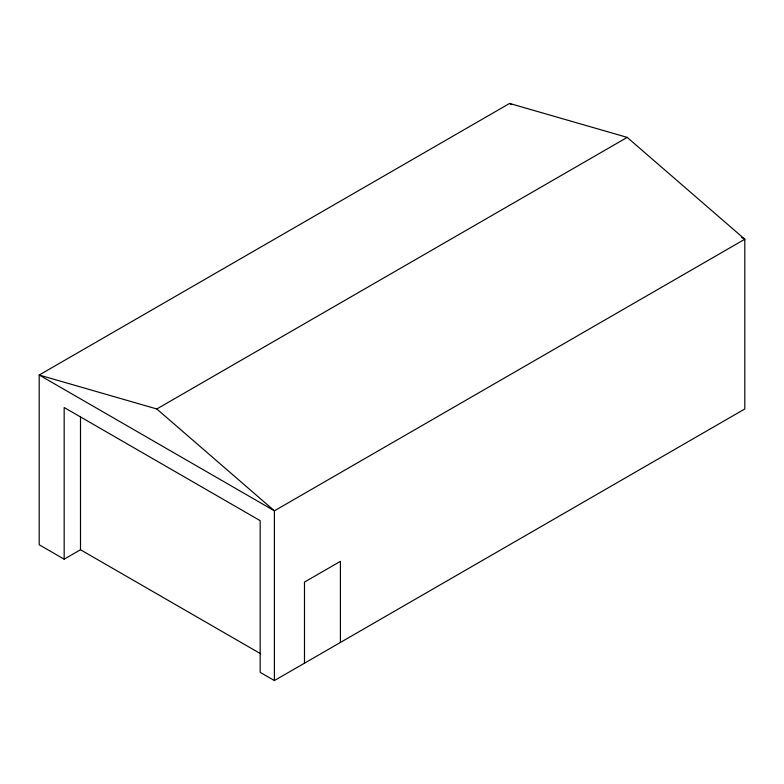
<?xml version="1.0" encoding="UTF-8"?>
<svg xmlns="http://www.w3.org/2000/svg" width="784" height="784" viewBox="0 0 784 784"><rect width="100%" height="100%" fill="white"/><g stroke="black" fill="none" stroke-linecap="round" stroke-linejoin="round"><path stroke-width="1.18" d="M64.17 559.178L64.17 407.504L260.17 520.664L260.17 672.339L274.4 680.561L744.8 408.974L744.8 239.238L627.2 137.386L509.6 103.439L39.2 375.026L39.2 544.762L64.17 559.178L80.497 549.751L260.611 653.738M741.625 237.395L744.8 239.238L274.4 510.815L39.2 375.026L156.8 408.974L627.2 137.386M509.6 103.439L511.717 104.664M156.8 408.974L274.4 510.815L274.4 680.561M340.413 642.439L340.413 561.344L304.486 582.091L304.486 663.186M80.497 416.422L80.497 549.751"/></g></svg>
